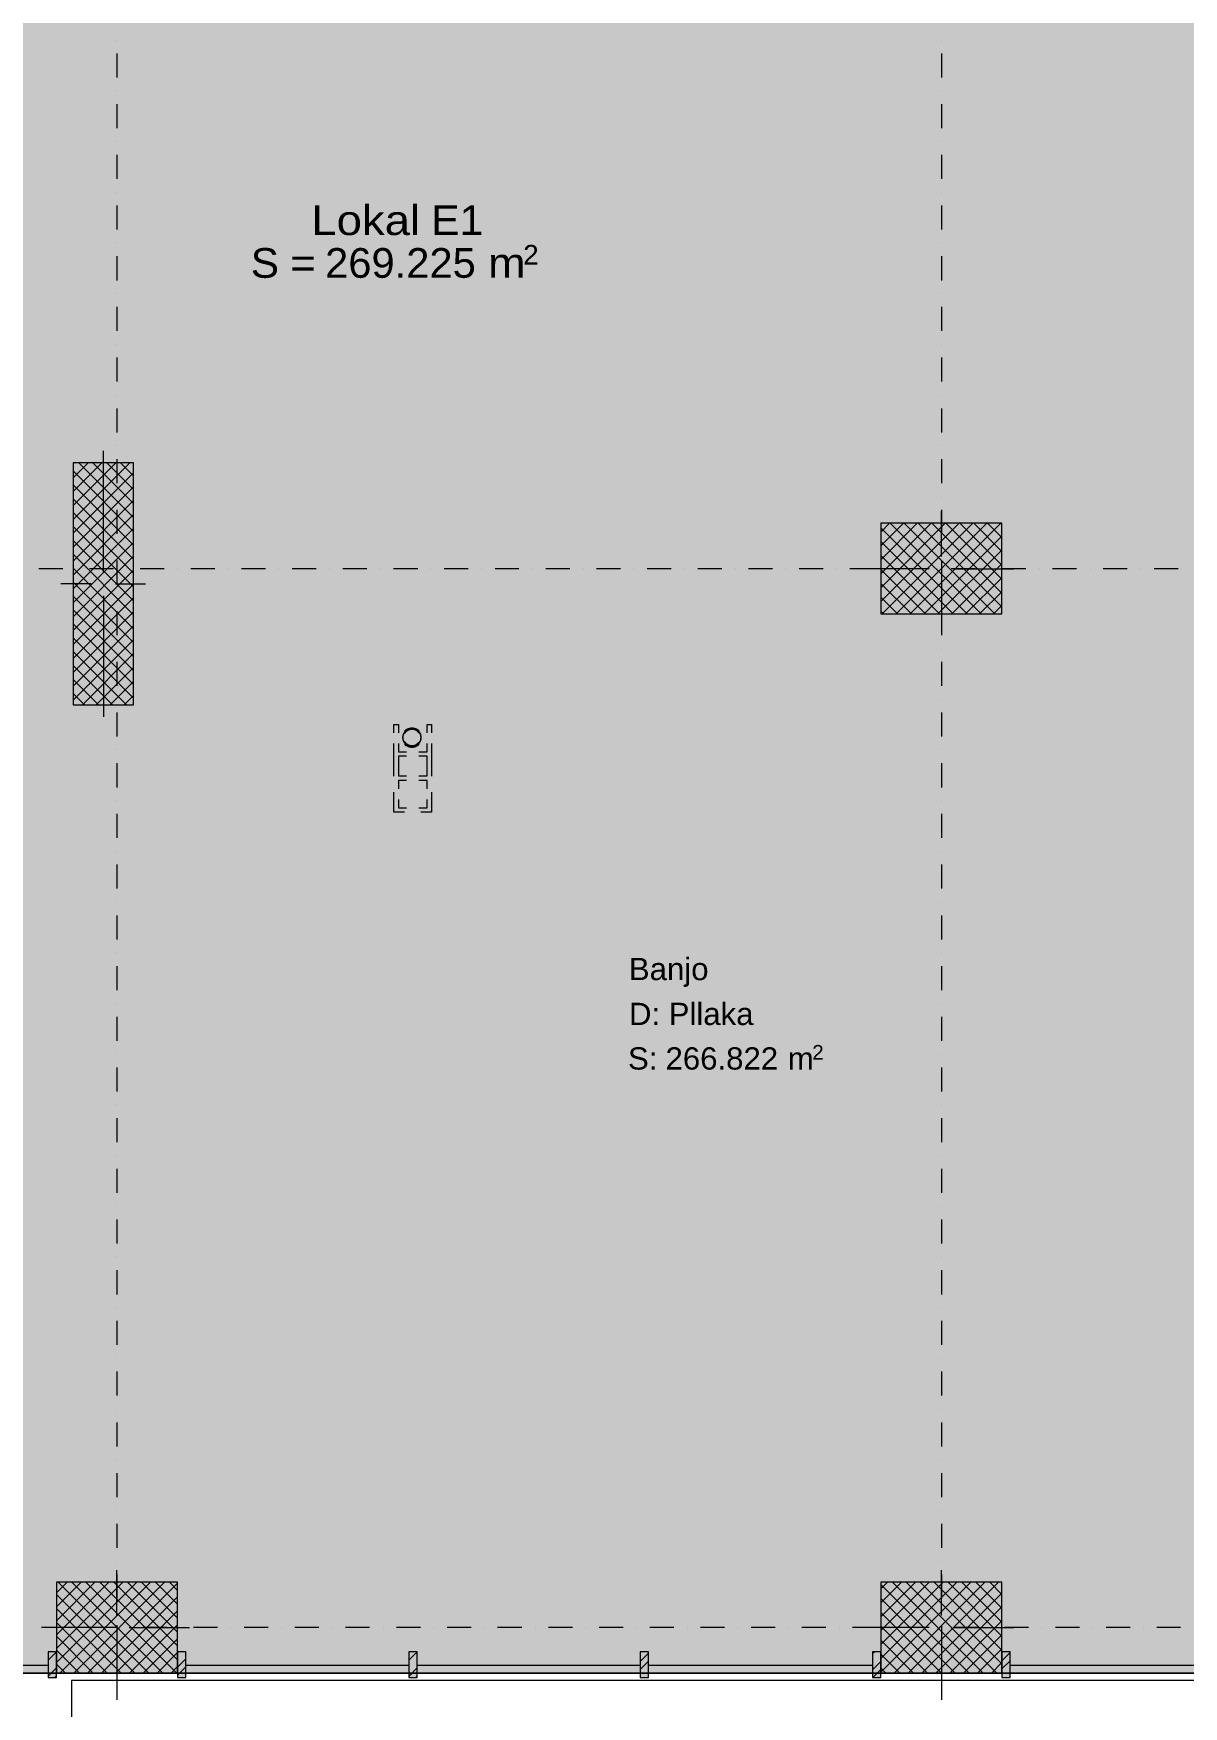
# Model space of a CAD drawing. Header units: centimetres. Extents: x -6559 to 4488, y -7535 to 372.
# Drawn here: x -5050 to -4294, y -1844 to -743 of the extents above; entities that cross this region are included whole.
import ezdxf

# ---------------------------------------------------------------- set-up
doc = ezdxf.new("R2010")
doc.units = ezdxf.units.CM
for name, color, linetype in [('PDF_ - lokalet e', 7, 'Continuous'), ('PDF_A - Kanalet e ventilimit', 7, 'Continuous'), ('PDF_A - Kanalizimi', 7, 'Continuous'), ('PDF_A - Muret', 7, 'Continuous'), ('PDF_A - Shtyllat', 7, 'Continuous')]:
    doc.layers.add(name, color=color, linetype=linetype)
for name, color, linetype, true_color in [('PDF_A - Akset', 7, 'Continuous', 0xfd4435), ('PDF_A - Alumil', 7, 'Continuous', 0x7f7f7f), ('PDF_A - Fill Zone', 7, 'Continuous', 0x999999), ('PDF_A - Pllaka mbi bodrum', 7, 'Continuous', 0x7f7f7f), ('PDF_A - Pllaka Suteren', 7, 'Continuous', 0x7f7f7f), ('PDF_A - Sutereni Polyline', 7, 'Continuous', 0x029e21)]:
    doc.layers.add(name, color=color, linetype=linetype, true_color=true_color)
doc.styles.add('PDF Arial', font='')
doc.styles.get('PDF Arial').set_extended_font_data('Arial')

msp = doc.modelspace()

# ---------------------------------------------------------------- hatches: boundary and pattern name
at = {"layer": 'PDF_ - lokalet e', "true_color": 0xffffff, "transparency": 33554559}
msp.add_hatch(color=7, dxfattribs=at).paths.add_polyline_path([(-4112.3, -1816), (-5616.2, -1816), (-5616.2, -784.9), (-5432.2, -784.9), (-5437.7, 68.7), (-4084.7, 68.7), (-4084.7, -866.5), (-4258.8, -866.5), (-4283.7, -1284.3), (-4109.6, -1284.3), (-4109.6, -1821.5)])
at = {"layer": 'PDF_A - Fill Zone', "true_color": 0xaaaaaa, "transparency": 33554559}
msp.add_hatch(color=253, dxfattribs=at).paths.add_polyline_path([(-5621.7, -1821.5), (-5621.7, -781.9), (-5437.7, -781.9), (-5437.7, 68.7), (-4084.7, 68.7), (-4084.7, -866.5), (-4258.8, -866.5), (-4258.8, -1065.4), (-4271.3, -1065.4), (-4271.3, -1296.7), (-4097.2, -1296.7), (-4097.2, -1821.5)])
at = {"layer": 'PDF_A - Kanalet e ventilimit', "transparency": 33554559}
msp.add_hatch(color=256, dxfattribs=at).paths.add_polyline_path([(-4812.9, -1255.5), (-4812.9, -1218.6), (-4812.9, -1215.7), (-4812.9, -1197.7), (-4809.9, -1197.7), (-4809.9, -1215.7), (-4791, -1215.7), (-4791, -1197.7), (-4788.1, -1197.7), (-4788.1, -1215.7), (-4788.1, -1218.6), (-4788.1, -1255.5)])
at = {"layer": 'PDF_A - Kanalizimi', "true_color": 0x0077b0, "transparency": 33554559}
h = msp.add_hatch(color=144, dxfattribs=at)
h.paths.add_polyline_path([(-4801, -1212.8), (-4801.8, -1212.8), (-4802.5, -1212.6), (-4803.3, -1212.4), (-4804, -1212.1), (-4804.7, -1211.7), (-4805.3, -1211.2), (-4805.8, -1210.6), (-4806.3, -1210), (-4806.7, -1209.3), (-4807, -1208.6), (-4807.3, -1207.9), (-4807.4, -1207.1), (-4807.5, -1206.3), (-4807.4, -1205.6), (-4807.3, -1204.8), (-4807, -1204), (-4806.7, -1203.3), (-4806.3, -1202.7), (-4805.8, -1202), (-4805.3, -1201.5), (-4804.7, -1201), (-4804, -1200.6), (-4803.3, -1200.3), (-4802.5, -1200.1), (-4801.8, -1199.9), (-4801, -1199.9), (-4800.2, -1199.9), (-4799.4, -1200.1), (-4798.7, -1200.3), (-4798, -1200.6), (-4797.3, -1201), (-4796.7, -1201.5), (-4796.1, -1202), (-4795.7, -1202.7), (-4795.3, -1203.3), (-4794.9, -1204), (-4794.7, -1204.8), (-4794.6, -1205.6), (-4794.5, -1206.3), (-4794.6, -1207.1), (-4794.7, -1207.9), (-4794.9, -1208.6), (-4795.3, -1209.3), (-4795.7, -1210), (-4796.1, -1210.6), (-4796.7, -1211.2), (-4797.3, -1211.7), (-4798, -1212.1), (-4798.7, -1212.4), (-4799.4, -1212.6), (-4800.2, -1212.8)])
h.paths.add_polyline_path([(-4801, -1200.9), (-4801.7, -1200.9), (-4802.4, -1201), (-4803.1, -1201.3), (-4803.7, -1201.6), (-4804.3, -1202), (-4804.9, -1202.5), (-4805.3, -1203), (-4805.7, -1203.6), (-4806, -1204.2), (-4806.3, -1204.9), (-4806.4, -1205.6), (-4806.5, -1206.3), (-4806.4, -1207), (-4806.3, -1207.8), (-4806, -1208.4), (-4805.7, -1209.1), (-4805.3, -1209.7), (-4804.9, -1210.2), (-4804.3, -1210.7), (-4803.7, -1211.1), (-4803.1, -1211.4), (-4802.4, -1211.6), (-4801.7, -1211.8), (-4801, -1211.8), (-4800.3, -1211.8), (-4799.6, -1211.6), (-4798.9, -1211.4), (-4798.3, -1211.1), (-4797.7, -1210.7), (-4797.1, -1210.2), (-4796.6, -1209.7), (-4796.2, -1209.1), (-4795.9, -1208.4), (-4795.7, -1207.8), (-4795.6, -1207), (-4795.5, -1206.3), (-4795.6, -1205.6), (-4795.7, -1204.9), (-4795.9, -1204.2), (-4796.2, -1203.6), (-4796.6, -1203), (-4797.1, -1202.5), (-4797.7, -1202), (-4798.3, -1201.6), (-4798.9, -1201.3), (-4799.6, -1201), (-4800.3, -1200.9)])

# ---------------------------------------------------------------- linework, layer by layer
at = {"layer": 'PDF_A - Akset', "lineweight": 0}
for points in [[(-4995, -747.7), (-4995, -747.7)], [(-4452.8, -747.7), (-4452.8, -747.7)], [(-4995, -756.5), (-4995, -772.3)], [(-4452.8, -756.5), (-4452.8, -772.3)], [(-4995, -781.1), (-4995, -781.1)], [(-4452.8, -781.1), (-4452.8, -781.1)], [(-4995, -789.9), (-4995, -805.6)], [(-4452.8, -789.9), (-4452.8, -805.6)], [(-4995, -814.4), (-4995, -814.4)], [(-4995, -823.2), (-4995, -839)], [(-4452.8, -814.4), (-4452.8, -814.4)], [(-4452.8, -823.2), (-4452.8, -839)], [(-4995, -847.8), (-4995, -847.8)], [(-4995, -856.5), (-4995, -872.3)], [(-4452.8, -847.8), (-4452.8, -847.8)], [(-4452.8, -856.5), (-4452.8, -872.3)], [(-4995, -881.1), (-4995, -881.1)], [(-4995, -889.9), (-4995, -905.7)], [(-4452.8, -881.1), (-4452.8, -881.1)], [(-4452.8, -889.9), (-4452.8, -905.7)], [(-4995, -914.4), (-4995, -914.4)], [(-4995, -923.2), (-4995, -939)], [(-4452.8, -914.4), (-4452.8, -914.4)], [(-4452.8, -923.2), (-4452.8, -939)], [(-4995, -947.8), (-4995, -947.8)], [(-4995, -956.5), (-4995, -972.3)], [(-4452.8, -947.8), (-4452.8, -947.8)], [(-4452.8, -956.5), (-4452.8, -972.3)], [(-4995, -981.1), (-4995, -981.1)], [(-4995, -989.9), (-4995, -1005.7)], [(-4452.8, -981.1), (-4452.8, -981.1)], [(-4452.8, -989.9), (-4452.8, -1005.7)], [(-4995, -1014.5), (-4995, -1014.5)], [(-4452.8, -1014.5), (-4452.8, -1014.5)], [(-4995, -1023.2), (-4995, -1039)], [(-4452.8, -1023.2), (-4452.8, -1039)], [(-4995, -1047.8), (-4995, -1047.8)], [(-4452.8, -1047.8), (-4452.8, -1047.8)], [(-4995, -1056.6), (-4995, -1072.4)], [(-4452.8, -1056.6), (-4452.8, -1072.4)], [(-4995, -1081.1), (-4995, -1081.1)], [(-4452.8, -1081.1), (-4452.8, -1081.1)], [(-5030.6, -1095.3), (-5046.4, -1095.3)], [(-5021.8, -1095.3), (-5021.8, -1095.3)], [(-4997.3, -1095.3), (-5013.1, -1095.3)], [(-4995, -1089.9), (-4995, -1105.7)], [(-4988.5, -1095.3), (-4988.5, -1095.3)], [(-4963.9, -1095.3), (-4979.7, -1095.3)], [(-4955.2, -1095.3), (-4955.2, -1095.3)], [(-4930.6, -1095.3), (-4946.4, -1095.3)], [(-4921.8, -1095.3), (-4921.8, -1095.3)], [(-4897.2, -1095.3), (-4913, -1095.3)], [(-4888.5, -1095.3), (-4888.5, -1095.3)], [(-4863.9, -1095.3), (-4879.7, -1095.3)], [(-4855.1, -1095.3), (-4855.1, -1095.3)], [(-4830.6, -1095.3), (-4846.4, -1095.3)], [(-4821.8, -1095.3), (-4821.8, -1095.3)], [(-4797.2, -1095.3), (-4813, -1095.3)], [(-4788.5, -1095.3), (-4788.5, -1095.3)], [(-4763.9, -1095.3), (-4779.7, -1095.3)], [(-4755.1, -1095.3), (-4755.1, -1095.3)], [(-4730.6, -1095.3), (-4746.3, -1095.3)], [(-4721.8, -1095.3), (-4721.8, -1095.3)], [(-4697.2, -1095.3), (-4713, -1095.3)], [(-4688.4, -1095.3), (-4688.4, -1095.3)], [(-4663.9, -1095.3), (-4679.7, -1095.3)], [(-4655.1, -1095.3), (-4655.1, -1095.3)], [(-4630.5, -1095.3), (-4646.3, -1095.3)], [(-4621.8, -1095.3), (-4621.8, -1095.3)], [(-4597.2, -1095.3), (-4613, -1095.3)], [(-4588.4, -1095.3), (-4588.4, -1095.3)], [(-4563.9, -1095.3), (-4579.6, -1095.3)], [(-4555.1, -1095.3), (-4555.1, -1095.3)], [(-4530.5, -1095.3), (-4546.3, -1095.3)], [(-4521.7, -1095.3), (-4521.7, -1095.3)], [(-4497.2, -1095.3), (-4513, -1095.3)], [(-4488.4, -1095.3), (-4488.4, -1095.3)], [(-4463.8, -1095.3), (-4479.6, -1095.3)], [(-4455.1, -1095.3), (-4455.1, -1095.3)], [(-4452.8, -1089.9), (-4452.8, -1105.7)], [(-4430.5, -1095.3), (-4446.3, -1095.3)], [(-4421.7, -1095.3), (-4421.7, -1095.3)], [(-4397.2, -1095.3), (-4413, -1095.3)], [(-4388.4, -1095.3), (-4388.4, -1095.3)], [(-4363.8, -1095.3), (-4379.6, -1095.3)], [(-4355, -1095.3), (-4355, -1095.3)], [(-4330.5, -1095.3), (-4346.3, -1095.3)], [(-4321.7, -1095.3), (-4321.7, -1095.3)], [(-4297.1, -1095.3), (-4312.9, -1095.3)], [(-4995, -1114.5), (-4995, -1114.5)], [(-4452.8, -1114.5), (-4452.8, -1114.5)], [(-4995, -1123.2), (-4995, -1139)], [(-4452.8, -1123.2), (-4452.8, -1139)], [(-4995, -1147.8), (-4995, -1147.8)], [(-4452.8, -1147.8), (-4452.8, -1147.8)], [(-4995, -1156.6), (-4995, -1172.4)], [(-4452.8, -1156.6), (-4452.8, -1172.4)], [(-4995, -1181.2), (-4995, -1181.2)], [(-4452.8, -1181.2), (-4452.8, -1181.2)], [(-4995, -1189.9), (-4995, -1205.7)], [(-4452.8, -1189.9), (-4452.8, -1205.7)], [(-4995, -1214.5), (-4995, -1214.5)], [(-4452.8, -1214.5), (-4452.8, -1214.5)], [(-4995, -1223.3), (-4995, -1239.1)], [(-4452.8, -1223.3), (-4452.8, -1239.1)], [(-4995, -1247.8), (-4995, -1247.8)], [(-4452.8, -1247.8), (-4452.8, -1247.8)], [(-4995, -1256.6), (-4995, -1272.4)], [(-4452.8, -1256.6), (-4452.8, -1272.4)], [(-4995, -1281.2), (-4995, -1281.2)], [(-4452.8, -1281.2), (-4452.8, -1281.2)], [(-4995, -1289.9), (-4995, -1305.7)], [(-4452.8, -1289.9), (-4452.8, -1305.7)], [(-4995, -1314.5), (-4995, -1314.5)], [(-4452.8, -1314.5), (-4452.8, -1314.5)], [(-4995, -1323.3), (-4995, -1339.1)], [(-4452.8, -1323.3), (-4452.8, -1339.1)], [(-4995, -1347.8), (-4995, -1347.8)], [(-4452.8, -1347.8), (-4452.8, -1347.8)], [(-4995, -1356.6), (-4995, -1372.4)], [(-4452.8, -1356.6), (-4452.8, -1372.4)], [(-4995, -1381.2), (-4995, -1381.2)], [(-4452.8, -1381.2), (-4452.8, -1381.2)], [(-4995, -1390), (-4995, -1405.8)], [(-4452.8, -1390), (-4452.8, -1405.8)], [(-4995, -1414.5), (-4995, -1414.5)], [(-4452.8, -1414.5), (-4452.8, -1414.5)], [(-4995, -1423.3), (-4995, -1439.1)], [(-4452.8, -1423.3), (-4452.8, -1439.1)], [(-4995, -1447.9), (-4995, -1447.9)], [(-4452.8, -1447.9), (-4452.8, -1447.9)], [(-4995, -1456.6), (-4995, -1472.4)], [(-4452.8, -1456.6), (-4452.8, -1472.4)], [(-4995, -1481.2), (-4995, -1481.2)], [(-4452.8, -1481.2), (-4452.8, -1481.2)], [(-4995, -1490), (-4995, -1505.8)], [(-4452.8, -1490), (-4452.8, -1505.8)], [(-4995, -1514.5), (-4995, -1514.5)], [(-4452.8, -1514.5), (-4452.8, -1514.5)], [(-4995, -1523.3), (-4995, -1539.1)], [(-4452.8, -1523.3), (-4452.8, -1539.1)], [(-4995, -1547.9), (-4995, -1547.9)], [(-4452.8, -1547.9), (-4452.8, -1547.9)], [(-4995, -1556.7), (-4995, -1572.5)], [(-4452.8, -1556.7), (-4452.8, -1572.5)], [(-4995, -1581.2), (-4995, -1581.2)], [(-4452.8, -1581.2), (-4452.8, -1581.2)], [(-4995, -1590), (-4995, -1605.8)], [(-4452.8, -1590), (-4452.8, -1605.8)], [(-4995, -1614.6), (-4995, -1614.6)], [(-4452.8, -1614.6), (-4452.8, -1614.6)], [(-4995, -1623.3), (-4995, -1639.1)], [(-4452.8, -1623.3), (-4452.8, -1639.1)], [(-4995, -1647.9), (-4995, -1647.9)], [(-4452.8, -1647.9), (-4452.8, -1647.9)], [(-4995, -1656.7), (-4995, -1672.5)], [(-4452.8, -1656.7), (-4452.8, -1672.5)], [(-4995, -1681.2), (-4995, -1681.2)], [(-4452.8, -1681.2), (-4452.8, -1681.2)], [(-4995, -1690), (-4995, -1705.8)], [(-4452.8, -1690), (-4452.8, -1705.8)], [(-4995, -1714.6), (-4995, -1714.6)], [(-4452.8, -1714.6), (-4452.8, -1714.6)], [(-4995, -1723.3), (-4995, -1739.1)], [(-4452.8, -1723.3), (-4452.8, -1739.1)], [(-4995, -1747.9), (-4995, -1747.9)], [(-4452.8, -1747.9), (-4452.8, -1747.9)], [(-4995, -1756.7), (-4995, -1772.5)], [(-4452.8, -1756.7), (-4452.8, -1772.5)], [(-4995, -1781.3), (-4995, -1781.3)], [(-4452.8, -1781.3), (-4452.8, -1781.3)], [(-5028.8, -1791.6), (-5044.6, -1791.6)], [(-5020.1, -1791.6), (-5020.1, -1791.6)], [(-4995.5, -1791.6), (-5011.3, -1791.6)], [(-4995, -1790), (-4995, -1805.8)], [(-4986.7, -1791.6), (-4986.7, -1791.6)], [(-4962.1, -1791.6), (-4977.9, -1791.6)], [(-4953.4, -1791.6), (-4953.4, -1791.6)], [(-4928.8, -1791.6), (-4944.6, -1791.6)], [(-4920, -1791.6), (-4920, -1791.6)], [(-4895.5, -1791.6), (-4911.3, -1791.6)], [(-4886.7, -1791.6), (-4886.7, -1791.6)], [(-4862.1, -1791.6), (-4877.9, -1791.6)], [(-4853.4, -1791.6), (-4853.4, -1791.6)], [(-4828.8, -1791.6), (-4844.6, -1791.6)], [(-4820, -1791.6), (-4820, -1791.6)], [(-4795.4, -1791.6), (-4811.2, -1791.6)], [(-4786.7, -1791.6), (-4786.7, -1791.6)], [(-4762.1, -1791.6), (-4777.9, -1791.6)], [(-4753.3, -1791.6), (-4753.3, -1791.6)], [(-4728.8, -1791.6), (-4744.6, -1791.6)], [(-4720, -1791.6), (-4720, -1791.6)], [(-4695.4, -1791.6), (-4711.2, -1791.6)], [(-4686.7, -1791.6), (-4686.7, -1791.6)], [(-4662.1, -1791.6), (-4677.9, -1791.6)], [(-4653.3, -1791.6), (-4653.3, -1791.6)], [(-4628.8, -1791.6), (-4644.5, -1791.6)], [(-4620, -1791.6), (-4620, -1791.6)], [(-4595.4, -1791.6), (-4611.2, -1791.6)], [(-4586.6, -1791.6), (-4586.6, -1791.6)], [(-4562.1, -1791.6), (-4577.9, -1791.6)], [(-4553.3, -1791.6), (-4553.3, -1791.6)], [(-4528.7, -1791.6), (-4544.5, -1791.6)], [(-4520, -1791.6), (-4520, -1791.6)], [(-4495.4, -1791.6), (-4511.2, -1791.6)], [(-4486.6, -1791.6), (-4486.6, -1791.6)], [(-4462.1, -1791.6), (-4477.8, -1791.6)], [(-4453.3, -1791.6), (-4453.3, -1791.6)], [(-4452.8, -1790), (-4452.8, -1805.8)], [(-4428.7, -1791.6), (-4444.5, -1791.6)], [(-4419.9, -1791.6), (-4419.9, -1791.6)], [(-4395.4, -1791.6), (-4411.2, -1791.6)], [(-4386.6, -1791.6), (-4386.6, -1791.6)], [(-4362, -1791.6), (-4377.8, -1791.6)], [(-4353.3, -1791.6), (-4353.3, -1791.6)], [(-4328.7, -1791.6), (-4344.5, -1791.6)], [(-4319.9, -1791.6), (-4319.9, -1791.6)], [(-4295.4, -1791.6), (-4311.1, -1791.6)], [(-4995, -1814.6), (-4995, -1814.6)], [(-4452.8, -1814.6), (-4452.8, -1814.6)], [(-4995, -1823.4), (-4995, -1839.2)], [(-4452.8, -1823.4), (-4452.8, -1839.2)]]:
    msp.add_lwpolyline(points, dxfattribs=at)
at = {"layer": 'PDF_A - Alumil', "color": 254, "lineweight": 0, "true_color": 0xcccccc}
for points in [[(-5040.2, -1813), (-5034.8, -1807.6)], [(-5040.2, -1807.7), (-5040.1, -1807.6)], [(-4955.2, -1817.6), (-4949.7, -1812.1)], [(-4803, -1813.1), (-4797.5, -1807.6)], [(-4803, -1807.8), (-4802.7, -1807.6)], [(-4650.8, -1813.9), (-4645.3, -1808.4)], [(-4650.8, -1819.2), (-4645.3, -1813.7)], [(-4498.1, -1808.9), (-4496.7, -1807.6)], [(-4498.1, -1819.5), (-4492.6, -1814)], [(-4413, -1813.6), (-4407.5, -1808.1)], [(-4413, -1818.8), (-4407.5, -1813.4)], [(-5040.2, -1823.5), (-5034.8, -1818.1)], [(-5035.9, -1824.5), (-5034.8, -1823.3)], [(-4955.2, -1822.9), (-4949.7, -1817.4)], [(-4803, -1823.7), (-4797.5, -1818.2)], [(-4798.5, -1824.5), (-4797.5, -1823.5)], [(-4645.5, -1824.5), (-4645.3, -1824.3)], [(-4497.8, -1824.5), (-4492.6, -1819.3)], [(-4408.1, -1824.5), (-4407.5, -1823.9)]]:
    msp.add_lwpolyline(points, dxfattribs=at)
at = {"layer": 'PDF_A - Alumil', "lineweight": 0}
for points in [[(-5034.8, -1807.6), (-5040.2, -1807.6)], [(-5040.2, -1807.6), (-5040.2, -1824.5)], [(-5034.8, -1824.5), (-5034.8, -1807.6)], [(-4949.7, -1807.6), (-4955.2, -1807.6)], [(-4955.2, -1807.6), (-4955.2, -1824.5)], [(-4949.7, -1824.5), (-4949.7, -1807.6)], [(-4797.5, -1807.6), (-4803, -1807.6)], [(-4803, -1807.6), (-4803, -1824.5)], [(-4797.5, -1824.5), (-4797.5, -1807.6)], [(-4645.3, -1807.6), (-4650.8, -1807.6)], [(-4650.8, -1807.6), (-4650.8, -1824.5)], [(-4645.3, -1824.5), (-4645.3, -1807.6)], [(-4492.6, -1807.6), (-4498.1, -1807.6)], [(-4498.1, -1807.6), (-4498.1, -1824.5)], [(-4492.6, -1824.5), (-4492.6, -1807.6)], [(-4407.5, -1807.6), (-4413, -1807.6)], [(-4413, -1807.6), (-4413, -1824.5)], [(-4407.5, -1824.5), (-4407.5, -1807.6)], [(-5040.2, -1824.5), (-5034.8, -1824.5)], [(-4955.2, -1824.5), (-4949.7, -1824.5)], [(-4803, -1824.5), (-4797.5, -1824.5)], [(-4650.8, -1824.5), (-4645.3, -1824.5)], [(-4498.1, -1824.5), (-4492.6, -1824.5)], [(-4413, -1824.5), (-4407.5, -1824.5)]]:
    msp.add_lwpolyline(points, dxfattribs=at)
at = {"layer": 'PDF_A - Alumil', "color": 254, "true_color": 0xcccccc, "transparency": 33554559}
for points in [[(-5034.8, -1807.6), (-5034.8, -1824.5), (-5040.2, -1807.6), (-5040.2, -1824.5)], [(-4949.7, -1807.6), (-4949.7, -1824.5), (-4955.2, -1807.6), (-4955.2, -1824.5)], [(-4797.5, -1807.6), (-4797.5, -1824.5), (-4803, -1807.6), (-4803, -1824.5)], [(-4645.3, -1807.6), (-4645.3, -1824.5), (-4650.8, -1807.6), (-4650.8, -1824.5)], [(-4492.6, -1807.6), (-4492.6, -1824.5), (-4498.1, -1807.6), (-4498.1, -1824.5)], [(-4407.5, -1807.6), (-4407.5, -1824.5), (-4413, -1807.6), (-4413, -1824.5)]]:
    msp.add_solid(points, dxfattribs=at)
at = {"layer": 'PDF_A - Kanalet e ventilimit', "lineweight": 0}
for points in [[(-4812.9, -1203.2), (-4812.9, -1197.7)], [(-4812.9, -1197.7), (-4809.9, -1197.7)], [(-4809.9, -1197.7), (-4809.9, -1203.2)], [(-4791, -1203.2), (-4791, -1197.7)], [(-4791, -1197.7), (-4788.1, -1197.7)], [(-4788.1, -1197.7), (-4788.1, -1203.2)], [(-4812.9, -1215.7), (-4812.9, -1210.2)], [(-4809.9, -1210.2), (-4809.9, -1215.7)], [(-4791, -1215.7), (-4791, -1210.2)], [(-4788.1, -1210.2), (-4788.1, -1215.7)], [(-4812.9, -1218.6), (-4812.9, -1215.7)], [(-4812.9, -1231.8), (-4812.9, -1218.6)], [(-4809.9, -1215.7), (-4804.5, -1215.7)], [(-4809.9, -1218.6), (-4809.9, -1231.6)], [(-4804.5, -1218.6), (-4809.9, -1218.6)], [(-4796.5, -1215.7), (-4791, -1215.7)], [(-4791, -1218.6), (-4796.5, -1218.6)], [(-4791, -1231.6), (-4791, -1218.6)], [(-4788.1, -1215.7), (-4788.1, -1218.6)], [(-4788.1, -1218.6), (-4788.1, -1231.8)], [(-4809.9, -1231.6), (-4804.5, -1231.6)], [(-4796.5, -1231.6), (-4791, -1231.6)], [(-4812.9, -1255.5), (-4812.9, -1242.3)], [(-4804.5, -1234.6), (-4809.9, -1234.6)], [(-4809.9, -1234.6), (-4809.9, -1240)], [(-4791, -1234.6), (-4796.5, -1234.6)], [(-4791, -1240), (-4791, -1234.6)], [(-4788.1, -1242.3), (-4788.1, -1255.5)], [(-4809.9, -1247), (-4809.9, -1252.5)], [(-4809.9, -1252.5), (-4804.5, -1252.5)], [(-4796.5, -1252.5), (-4791, -1252.5)], [(-4791, -1252.5), (-4791, -1247)], [(-4805.8, -1255.5), (-4812.9, -1255.5)], [(-4788.1, -1255.5), (-4795.2, -1255.5)]]:
    msp.add_lwpolyline(points, dxfattribs=at)
at = {"layer": 'PDF_A - Kanalet e ventilimit', "transparency": 33554559}
for points in [[(-4809.9, -1218.6), (-4809.9, -1231.6), (-4791, -1218.6), (-4791, -1231.6)], [(-4809.9, -1252.5), (-4791, -1252.5), (-4809.9, -1234.6), (-4791, -1234.6)]]:
    msp.add_solid(points, dxfattribs=at)
at = {"layer": 'PDF_A - Kanalizimi', "lineweight": 0}
for points in [[(-4805.8, -1202), (-4805.3, -1201.5)], [(-4805.6, -1203.4), (-4805.3, -1203)], [(-4805.3, -1209.7), (-4805.6, -1209.3)], [(-4805.3, -1201.5), (-4804.7, -1201)], [(-4805.3, -1203), (-4804.9, -1202.5)], [(-4804.9, -1210.2), (-4805.3, -1209.7)], [(-4804.9, -1202.5), (-4804.3, -1202)], [(-4804.3, -1210.7), (-4804.9, -1210.2)], [(-4804.7, -1201), (-4804, -1200.6)], [(-4804.3, -1202), (-4803.7, -1201.6)], [(-4804, -1200.6), (-4803.3, -1200.3)], [(-4803.7, -1201.6), (-4803.1, -1201.3)], [(-4803.3, -1200.3), (-4802.5, -1200.1)], [(-4803.1, -1201.3), (-4802.4, -1201)], [(-4802.5, -1200.1), (-4801.8, -1199.9)], [(-4802.4, -1201), (-4801.7, -1200.9)], [(-4801.8, -1199.9), (-4801, -1199.9)], [(-4801.7, -1200.9), (-4801, -1200.9)], [(-4801, -1199.9), (-4800.2, -1199.9)], [(-4801, -1200.9), (-4800.3, -1200.9)], [(-4800.3, -1200.9), (-4799.6, -1201)], [(-4800.2, -1199.9), (-4799.4, -1200.1)], [(-4799.6, -1201), (-4798.9, -1201.3)], [(-4799.4, -1200.1), (-4798.7, -1200.3)], [(-4798.9, -1201.3), (-4798.3, -1201.6)], [(-4798.7, -1200.3), (-4798, -1200.6)], [(-4798.3, -1201.6), (-4797.7, -1202)], [(-4798, -1200.6), (-4797.3, -1201)], [(-4797.7, -1202), (-4797.1, -1202.5)], [(-4797.1, -1210.2), (-4797.7, -1210.7)], [(-4797.3, -1201), (-4796.7, -1201.5)], [(-4797.1, -1202.5), (-4796.6, -1203)], [(-4796.6, -1209.7), (-4797.1, -1210.2)], [(-4796.7, -1201.5), (-4796.2, -1202)], [(-4796.6, -1203), (-4796.4, -1203.4)], [(-4796.4, -1209.3), (-4796.6, -1209.7)], [(-4805.3, -1211.2), (-4805.8, -1210.6)], [(-4804.7, -1211.7), (-4805.3, -1211.2)], [(-4804, -1212.1), (-4804.7, -1211.7)], [(-4803.7, -1211.1), (-4804.3, -1210.7)], [(-4803.3, -1212.4), (-4804, -1212.1)], [(-4803.1, -1211.4), (-4803.7, -1211.1)], [(-4802.5, -1212.6), (-4803.3, -1212.4)], [(-4802.4, -1211.6), (-4803.1, -1211.4)], [(-4801.8, -1212.8), (-4802.5, -1212.6)], [(-4801.7, -1211.8), (-4802.4, -1211.6)], [(-4801, -1212.8), (-4801.8, -1212.8)], [(-4801, -1211.8), (-4801.7, -1211.8)], [(-4800.3, -1211.8), (-4801, -1211.8)], [(-4800.2, -1212.8), (-4801, -1212.8)], [(-4799.6, -1211.6), (-4800.3, -1211.8)], [(-4799.4, -1212.6), (-4800.2, -1212.8)], [(-4798.9, -1211.4), (-4799.6, -1211.6)], [(-4798.7, -1212.4), (-4799.4, -1212.6)], [(-4798.3, -1211.1), (-4798.9, -1211.4)], [(-4798, -1212.1), (-4798.7, -1212.4)], [(-4797.7, -1210.7), (-4798.3, -1211.1)], [(-4797.3, -1211.7), (-4798, -1212.1)], [(-4796.7, -1211.2), (-4797.3, -1211.7)], [(-4796.2, -1210.6), (-4796.7, -1211.2)]]:
    msp.add_lwpolyline(points, dxfattribs=at)
at = {"layer": 'PDF_A - Muret', "lineweight": 0}
for points in [[(-5040.2, -1816.5), (-5312.8, -1816.5)], [(-5312.8, -1821.5), (-5040.2, -1821.5)], [(-4803, -1816.5), (-4949.7, -1816.5)], [(-4949.7, -1821.5), (-4803, -1821.5)], [(-4650.8, -1816.5), (-4797.5, -1816.5)], [(-4797.5, -1821.5), (-4650.8, -1821.5)], [(-4498.1, -1816.5), (-4645.3, -1816.5)], [(-4645.3, -1821.5), (-4498.1, -1821.5)], [(-4263.8, -1816.5), (-4407.5, -1816.5)], [(-4407.5, -1821.5), (-4263.8, -1821.5)]]:
    msp.add_lwpolyline(points, dxfattribs=at)
at = {"layer": 'PDF_A - Muret', "transparency": 33554559}
for points in [[(-5312.8, -1816.5), (-5040.2, -1816.5), (-5312.8, -1821.5), (-5040.2, -1821.5)], [(-4949.7, -1816.5), (-4803, -1816.5), (-4949.7, -1821.5), (-4803, -1821.5)], [(-4797.5, -1821.5), (-4797.5, -1816.5), (-4650.8, -1821.5), (-4650.8, -1816.5)], [(-4645.3, -1821.5), (-4645.3, -1816.5), (-4498.1, -1821.5), (-4498.1, -1816.5)], [(-4407.5, -1816.5), (-4263.8, -1816.5), (-4407.5, -1821.5), (-4263.8, -1821.5)]]:
    msp.add_solid(points, dxfattribs=at)
at = {"layer": 'PDF_A - Pllaka mbi bodrum', "lineweight": 0}
for points in [[(-244.6, -1826.5), (-5024.8, -1826.4)], [(-5024.8, -1826.4), (-5024.8, -2408.4)], [(-5024.8, -1826.4), (-5024.8, -2408.4)], [(-244.6, -1826.5), (-5024.8, -1826.4)]]:
    msp.add_lwpolyline(points, dxfattribs=at)
at = {"layer": 'PDF_A - Pllaka Suteren', "lineweight": 0}
msp.add_lwpolyline([(-5621.7, -1821.5), (-2711.9, -1821.5)], dxfattribs=at)
at = {"layer": 'PDF_A - Shtyllat', "lineweight": 0}
for points in [[(-5003.9, -1097.3), (-5003.9, -1017.7)], [(-5023.8, -1062.9), (-4986.6, -1025.7)], [(-5023.8, -1053.7), (-4995.7, -1025.7)], [(-5023.8, -1044.6), (-5004.9, -1025.7)], [(-5023.8, -1035.5), (-5014, -1025.7)], [(-5023.8, -1026.3), (-5023.2, -1025.7)], [(-4984, -1025.7), (-5023.8, -1025.7)], [(-5023.8, -1025.7), (-5023.8, -1184.8)], [(-4984, -1070.8), (-5023.8, -1031)], [(-5023.8, -1072), (-4984, -1032.2)], [(-4984, -1061.6), (-5020, -1025.7)], [(-4984, -1052.5), (-5010.9, -1025.7)], [(-4984, -1043.3), (-5001.7, -1025.7)], [(-4984, -1034.2), (-4992.6, -1025.7)], [(-4984, -1184.8), (-4984, -1025.7)], [(-4984, -1079.9), (-5023.8, -1040.1)], [(-5023.8, -1081.2), (-4984, -1041.4)], [(-4984, -1089), (-5023.8, -1049.3)], [(-5023.8, -1090.3), (-4984, -1050.5)], [(-4984, -1098.2), (-5023.8, -1058.4)], [(-5023.8, -1099.5), (-4984, -1059.7)], [(-4492.6, -1116.9), (-4441.1, -1065.4)], [(-4492.6, -1107.8), (-4450.3, -1065.4)], [(-4492.6, -1098.6), (-4459.4, -1065.4)], [(-4492.6, -1089.5), (-4468.6, -1065.4)], [(-4492.6, -1080.3), (-4477.7, -1065.4)], [(-4492.6, -1071.2), (-4486.8, -1065.4)], [(-4492.6, -1065.4), (-4492.6, -1125.1)], [(-4413, -1065.4), (-4492.6, -1065.4)], [(-4491.7, -1125.1), (-4432, -1065.4)], [(-4426.7, -1125.1), (-4486.4, -1065.4)], [(-4482.5, -1125.1), (-4422.8, -1065.4)], [(-4417.6, -1125.1), (-4477.3, -1065.4)], [(-4473.4, -1125.1), (-4413.7, -1065.4)], [(-4413, -1120.5), (-4468.1, -1065.4)], [(-4413, -1111.4), (-4459, -1065.4)], [(-4452.8, -1087.3), (-4452.8, -1057.5)], [(-4413, -1102.2), (-4449.8, -1065.4)], [(-4413, -1093.1), (-4440.7, -1065.4)], [(-4413, -1084), (-4431.5, -1065.4)], [(-4413, -1074.8), (-4422.4, -1065.4)], [(-4413, -1065.7), (-4413.2, -1065.4)], [(-4413, -1125.1), (-4413, -1065.4)], [(-4984, -1107.3), (-5023.8, -1067.5)], [(-5023.8, -1108.6), (-4984, -1068.8)], [(-4984, -1116.5), (-5023.8, -1076.7)], [(-5023.8, -1117.7), (-4984, -1078)], [(-4435.8, -1125.1), (-4492.6, -1068.4)], [(-4445, -1125.1), (-4492.6, -1077.5)], [(-4464.2, -1125.1), (-4413, -1073.9)], [(-4984, -1125.6), (-5023.8, -1085.8)], [(-5023.8, -1126.9), (-4984, -1087.1)], [(-4454.1, -1125.1), (-4492.6, -1086.7)], [(-4455.1, -1125.1), (-4413, -1083.1)], [(-4984, -1134.8), (-5023.8, -1095)], [(-5023.8, -1136), (-4984, -1096.2)], [(-4460.8, -1095.3), (-4500.6, -1095.3)], [(-4463.3, -1125.1), (-4492.6, -1095.8)], [(-4452.8, -1095.3), (-4452.8, -1095.3)], [(-4445.9, -1125.1), (-4413, -1092.2)], [(-4444.8, -1095.3), (-4405.1, -1095.3)], [(-5011.9, -1105.2), (-5031.8, -1105.2)], [(-4984, -1143.9), (-5023.8, -1104.1)], [(-5023.8, -1145.2), (-4984, -1105.4)], [(-5003.9, -1105.2), (-5003.9, -1105.2)], [(-4996, -1105.2), (-4976.1, -1105.2)], [(-4472.4, -1125.1), (-4492.6, -1105)], [(-4452.8, -1103.2), (-4452.8, -1133.1)], [(-4436.8, -1125.1), (-4413, -1101.3)], [(-4427.7, -1125.1), (-4413, -1110.5)], [(-4984, -1153.1), (-5023.8, -1113.3)], [(-5023.8, -1154.3), (-4984, -1114.5)], [(-5003.9, -1113.2), (-5003.9, -1192.8)], [(-4481.6, -1125.1), (-4492.6, -1114.1)], [(-4418.5, -1125.1), (-4413, -1119.6)], [(-4984, -1162.2), (-5023.8, -1122.4)], [(-5023.8, -1163.5), (-4984, -1123.7)], [(-4984, -1171.4), (-5023.8, -1131.6)], [(-5023.8, -1172.6), (-4984, -1132.8)], [(-4490.7, -1125.1), (-4492.6, -1123.2)], [(-4492.6, -1125.1), (-4413, -1125.1)], [(-4984, -1180.5), (-5023.8, -1140.7)], [(-5023.8, -1181.8), (-4984, -1142)], [(-4988.8, -1184.8), (-5023.8, -1149.8)], [(-5017.7, -1184.8), (-4984, -1151.1)], [(-4998, -1184.8), (-5023.8, -1159)], [(-5008.6, -1184.8), (-4984, -1160.3)], [(-5007.1, -1184.8), (-5023.8, -1168.1)], [(-4999.4, -1184.8), (-4984, -1169.4)], [(-5016.3, -1184.8), (-5023.8, -1177.3)], [(-5023.8, -1184.8), (-4984, -1184.8)], [(-4990.3, -1184.8), (-4984, -1178.6)], [(-4995, -1783.7), (-4995, -1753.8)], [(-4452.8, -1783.7), (-4452.8, -1753.8)], [(-5034.8, -1814.5), (-4982, -1761.8)], [(-5034.8, -1805.4), (-4991.2, -1761.8)], [(-5034.8, -1796.3), (-5000.3, -1761.8)], [(-5034.8, -1787.1), (-5009.5, -1761.8)], [(-5034.8, -1778), (-5018.6, -1761.8)], [(-5034.8, -1768.8), (-5027.7, -1761.8)], [(-5034.8, -1761.8), (-5034.8, -1821.5)], [(-4955.2, -1761.8), (-5034.8, -1761.8)], [(-4983.2, -1821.5), (-5034.8, -1769.9)], [(-4974, -1821.5), (-5033.7, -1761.8)], [(-5032.6, -1821.5), (-4972.9, -1761.8)], [(-4964.9, -1821.5), (-5024.6, -1761.8)], [(-5023.4, -1821.5), (-4963.7, -1761.8)], [(-4955.7, -1821.5), (-5015.4, -1761.8)], [(-5014.3, -1821.5), (-4955.2, -1762.4)], [(-4955.2, -1812.9), (-5006.3, -1761.8)], [(-4955.2, -1803.7), (-4997.1, -1761.8)], [(-4955.2, -1794.6), (-4988, -1761.8)], [(-4955.2, -1785.4), (-4978.8, -1761.8)], [(-4955.2, -1776.3), (-4969.7, -1761.8)], [(-4955.2, -1767.2), (-4960.5, -1761.8)], [(-4955.2, -1821.5), (-4955.2, -1761.8)], [(-4492.6, -1821), (-4433.4, -1761.8)], [(-4492.6, -1811.9), (-4442.5, -1761.8)], [(-4492.6, -1802.8), (-4451.6, -1761.8)], [(-4492.6, -1793.6), (-4460.8, -1761.8)], [(-4492.6, -1784.5), (-4469.9, -1761.8)], [(-4492.6, -1775.3), (-4479.1, -1761.8)], [(-4492.6, -1766.2), (-4488.2, -1761.8)], [(-4492.6, -1761.8), (-4492.6, -1821.5)], [(-4413, -1761.8), (-4492.6, -1761.8)], [(-4434.5, -1821.5), (-4492.6, -1763.4)], [(-4425.3, -1821.5), (-4485, -1761.8)], [(-4483.9, -1821.5), (-4424.2, -1761.8)], [(-4416.2, -1821.5), (-4475.9, -1761.8)], [(-4474.7, -1821.5), (-4415.1, -1761.8)], [(-4413, -1815.5), (-4466.7, -1761.8)], [(-4465.6, -1821.5), (-4413, -1768.9)], [(-4413, -1806.4), (-4457.6, -1761.8)], [(-4413, -1797.2), (-4448.4, -1761.8)], [(-4413, -1788.1), (-4439.3, -1761.8)], [(-4413, -1778.9), (-4430.2, -1761.8)], [(-4413, -1769.8), (-4421, -1761.8)], [(-4413, -1821.5), (-4413, -1761.8)], [(-4992.3, -1821.5), (-5034.8, -1779)], [(-5005.1, -1821.5), (-4955.2, -1771.5)], [(-4996, -1821.5), (-4955.2, -1780.7)], [(-4443.6, -1821.5), (-4492.6, -1772.5)], [(-4452.8, -1821.5), (-4492.6, -1781.7)], [(-4456.5, -1821.5), (-4413, -1778)], [(-5002.9, -1791.6), (-5042.7, -1791.6)], [(-5001.4, -1821.5), (-5034.8, -1788.2)], [(-4995, -1791.6), (-4995, -1791.6)], [(-4987, -1791.6), (-4947.2, -1791.6)], [(-4986.8, -1821.5), (-4955.2, -1789.8)], [(-4460.8, -1791.6), (-4500.6, -1791.6)], [(-4461.9, -1821.5), (-4492.6, -1790.8)], [(-4452.8, -1791.6), (-4452.8, -1791.6)], [(-4447.3, -1821.5), (-4413, -1787.2)], [(-4444.8, -1791.6), (-4405.1, -1791.6)], [(-5010.6, -1821.5), (-5034.8, -1797.3)], [(-4995, -1799.6), (-4995, -1829.4)], [(-4977.7, -1821.5), (-4955.2, -1799)], [(-4471.1, -1821.5), (-4492.6, -1799.9)], [(-4452.8, -1799.6), (-4452.8, -1829.4)], [(-4438.2, -1821.5), (-4413, -1796.3)], [(-5019.7, -1821.5), (-5034.8, -1806.5)], [(-4968.6, -1821.5), (-4955.2, -1808.1)], [(-4480.2, -1821.5), (-4492.6, -1809.1)], [(-4429, -1821.5), (-4413, -1805.5)], [(-4419.9, -1821.5), (-4413, -1814.6)], [(-5028.9, -1821.5), (-5034.8, -1815.6)], [(-5034.8, -1821.5), (-4955.2, -1821.5)], [(-4959.4, -1821.5), (-4955.2, -1817.2)], [(-4489.3, -1821.5), (-4492.6, -1818.2)], [(-4492.6, -1821.5), (-4413, -1821.5)]]:
    msp.add_lwpolyline(points, dxfattribs=at)
at = {"layer": 'PDF_A - Shtyllat', "color": 8, "true_color": 0x7f7f7f, "transparency": 33554559}
for points in [[(-4984, -1025.7), (-4984, -1184.8), (-5023.8, -1025.7), (-5023.8, -1184.8)], [(-4492.6, -1065.4), (-4413, -1065.4), (-4492.6, -1125.1), (-4413, -1125.1)], [(-5034.8, -1761.8), (-4955.2, -1761.8), (-5034.8, -1821.5), (-4955.2, -1821.5)], [(-4492.6, -1761.8), (-4413, -1761.8), (-4492.6, -1821.5), (-4413, -1821.5)]]:
    msp.add_solid(points, dxfattribs=at)
at = {"layer": 'PDF_A - Sutereni Polyline', "lineweight": 0}
msp.add_lwpolyline([(-2711.9, -1821.5), (-5621.7, -1821.5)], dxfattribs=at)

# ---------------------------------------------------------------- texts
at = {"layer": 'PDF_ - lokalet e', "attachment_point": 7, "style": 'PDF Arial'}
for s, insert, char_height in [('\\W1.001232;Banjo', (-4658.3, -1370.3), 14.649), ('\\W1.000468;D:', (-4658.2, -1395.4), 14.649), ('\\W1.000873;Pllaka', (-4632.1, -1395.6), 14.649), ('\\W1.002323;S:', (-4658.9, -1424.9), 14.649), ('\\W1.001201;266.822', (-4634.2, -1424.9), 14.649), ('\\W1.000269;m', (-4553.8, -1424.7), 14.649), ('\\W1.001521;2', (-4537.7, -1418.2), 9.668)]:
    msp.add_mtext(s, dxfattribs=dict(at, insert=insert, char_height=char_height))
at = {"layer": 'PDF_A - Fill Zone', "color": 144, "true_color": 0x0077b0, "attachment_point": 7, "style": 'PDF Arial'}
for s, insert, char_height in [('\\W1.098558;Lokal', (-4867.2, -876.2), 19.532), ('\\W1.029299;E1', (-4788.4, -875.9), 19.532), ('\\W1.024051;S', (-4907, -904.3), 19.532), ('\\W1.059938;=', (-4881.1, -904), 19.532), ('\\W1.005180;269.225', (-4858.1, -904.3), 19.532), ('\\W1.085362;m', (-4750.9, -904), 19.532), ('\\W1.016485;2', (-4727.8, -895.3), 12.891)]:
    msp.add_mtext(s, dxfattribs=dict(at, insert=insert, char_height=char_height))

doc.saveas('drawing.dxf')
